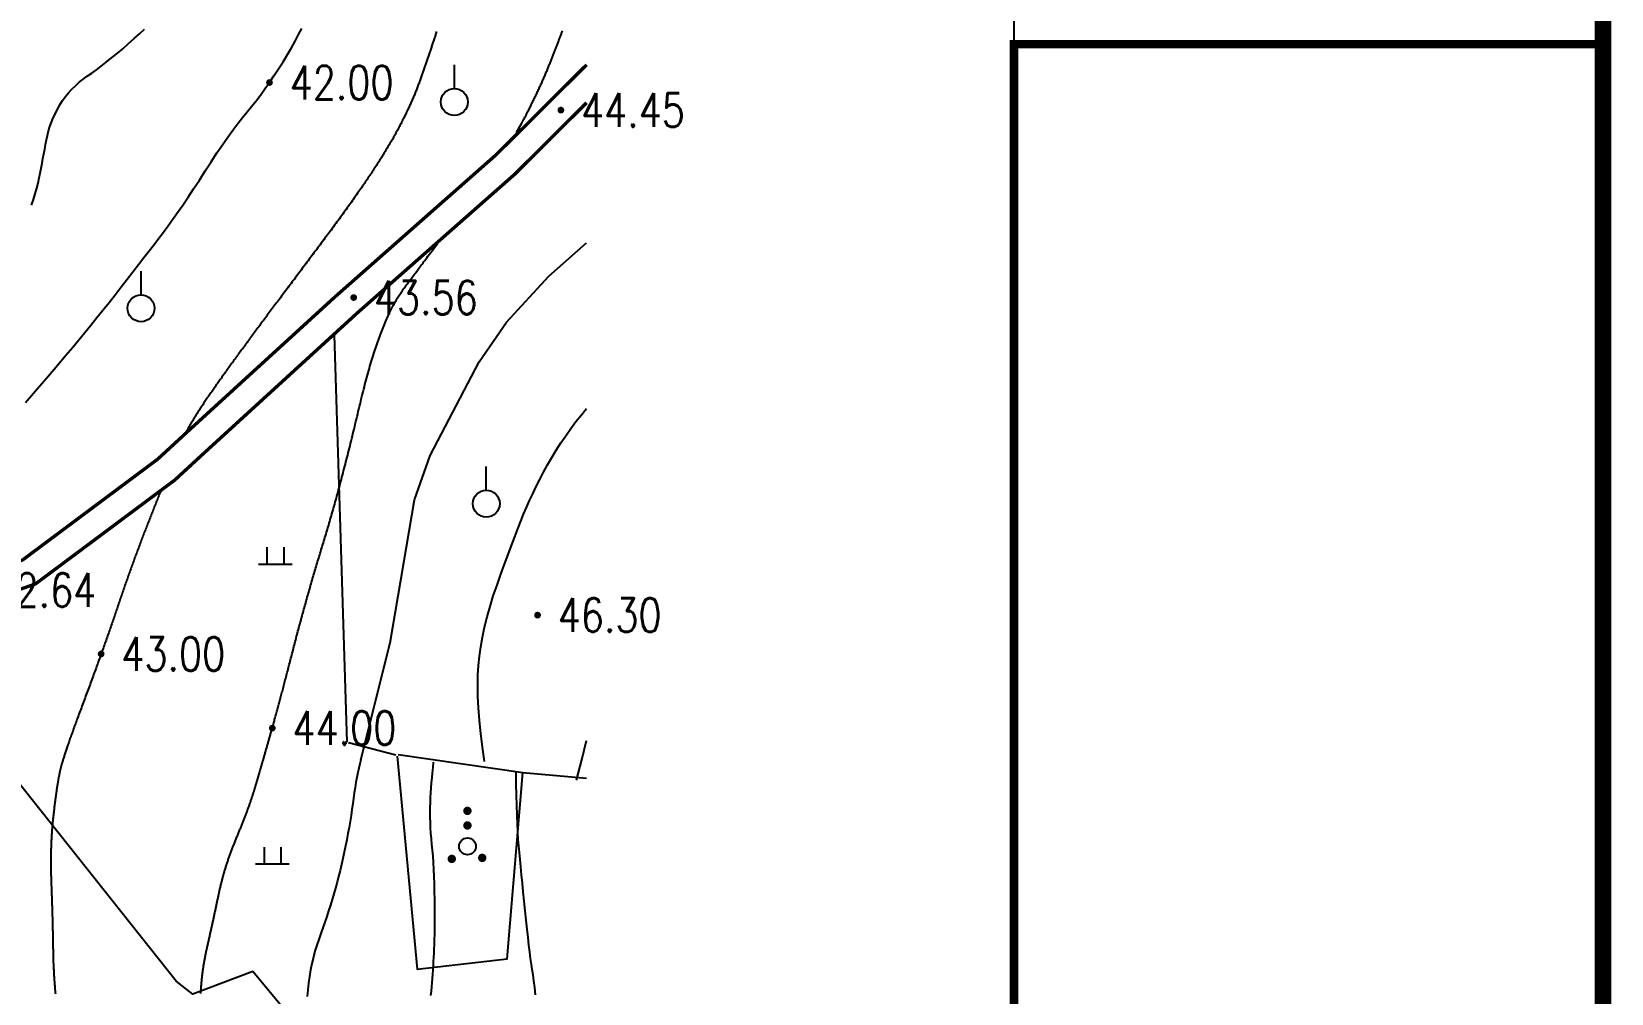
# Model space of a CAD drawing. Extents: x 39624947 to 39626627, y 3418539 to 3418836.
# Drawn here: x 39626108.5 to 39626202.4, y 3418723.9 to 3418781.1 of the extents above; entities that cross this region are included whole.
import ezdxf
from ezdxf.enums import TextEntityAlignment as Align

# ---------------------------------------------------------------- set-up
doc = ezdxf.new("R2010")
doc.units = 0
doc.layers.get('0').update_dxf_attribs({"linetype": 'CONTINUOUS'})
for name, color, linetype in [('DLSS', 4, 'CONTINUOUS'), ('GCD', 7, 'CONTINUOUS'), ('PUB_TITLE', 4, 'CONTINUOUS'), ('PUB_WALL', 9, 'CONTINUOUS')]:
    doc.layers.add(name, color=color, linetype=linetype)
doc.styles.add('HZ', font='rs.shx', dxfattribs={"width": 0.8, "bigfont": 'hztxt.shx'})

# ---------------------------------------------------------------- blocks, each defined once
blk = doc.blocks.new('WQEQWEDASDSA')
at = {"layer": 'PUB_TITLE'}
for p, q in [((3600.2, -28700, 3.4), (3600.2, 0, 3.4)), ((3600.2, -28700), (3600.2, 0)), ((3600.2, -5091.2), (100.2, -5091.2)), ((100.2, -5091.2), (100.2, -18900)), ((3600.2, -18900), (3600.2, -5091.2))]:
    blk.add_line(p, q, dxfattribs=at)
at = {"layer": 'PUB_TITLE', "const_width": 50, "elevation": 4.1}
blk.add_lwpolyline([(3600.2, -5091.2), (100.2, -5091.2), (100.2, -18900), (3600.2, -18900)], dxfattribs=at)
blk = doc.blocks.new('GC125')
blk.add_line((0, 0.8), (0, 2.2))
blk.add_circle((0, 0), 0.8)
blk = doc.blocks.new('GC160')
at = {"const_width": 0.25}
for points in [[(1.584, 3.353, 1), (1.834, 3.353, 1)], [(1.584, 2.484, 1), (1.834, 2.484, 1)], [(0.652, 0.496, 1), (0.902, 0.496, 1)], [(2.464, 0.558, 1), (2.714, 0.558, 1)]]:
    blk.add_lwpolyline(points, format="xyb", close=True, dxfattribs=at)
blk.add_circle((1.709, 1.242), 0.5)
blk = doc.blocks.new('GC119')
for p, q in [((-0.5, 1), (-0.5, 0)), ((0.5, 1), (0.5, 0)), ((-1, 0), (1, 0))]:
    blk.add_line(p, q)
blk = doc.blocks.new('GC200')
at = {"linetype": 'Continuous', "const_width": 0.2, "flags": 128}
blk.add_lwpolyline([(-0.1, 0, 1), (0.1, 0, 1)], format="xyb", close=True, dxfattribs=at)
blk = doc.blocks.new('111133333777777')
at = {"layer": 'PUB_WALL', "color": 252, "ltscale": 0.01}
for points, elevation in [([(39623464.775, 3418762.97), (39623464.893, 3418763.316), (39623464.999, 3418763.651), (39623465.091, 3418763.976), (39623465.169, 3418764.288), (39623465.235, 3418764.59), (39623465.294, 3418764.885), (39623465.351, 3418765.176), (39623465.408, 3418765.464), (39623465.463, 3418765.748), (39623465.517, 3418766.029), (39623465.57, 3418766.307), (39623465.623, 3418766.581), (39623465.674, 3418766.852), (39623465.73, 3418767.12), (39623465.799, 3418767.386), (39623465.881, 3418767.65), (39623465.974, 3418767.912), (39623466.08, 3418768.172), (39623466.199, 3418768.43), (39623466.329, 3418768.685), (39623466.473, 3418768.939), (39623466.629, 3418769.186), (39623466.798, 3418769.424), (39623466.981, 3418769.652), (39623467.178, 3418769.87), (39623467.388, 3418770.077), (39623467.612, 3418770.276), (39623467.849, 3418770.464), (39623468.1, 3418770.642), (39623468.364, 3418770.824), (39623468.64, 3418771.023), (39623468.928, 3418771.238), (39623469.229, 3418771.472), (39623469.541, 3418771.722), (39623469.866, 3418771.989), (39623470.202, 3418772.273), (39623470.551, 3418772.575), (39623470.892, 3418772.877), (39623471.206, 3418773.165), (39623471.492, 3418773.439)], 41), ([(39623464.417, 3418751.238), (39623465.141, 3418752.082), (39623465.784, 3418752.835), (39623466.346, 3418753.495), (39623466.828, 3418754.063), (39623467.229, 3418754.538), (39623467.589, 3418754.97), (39623467.95, 3418755.406), (39623468.31, 3418755.847), (39623468.671, 3418756.292), (39623469.031, 3418756.741), (39623469.392, 3418757.195), (39623469.753, 3418757.654), (39623470.113, 3418758.117), (39623470.468, 3418758.575), (39623470.811, 3418759.018), (39623471.142, 3418759.447), (39623471.461, 3418759.861), (39623471.768, 3418760.261), (39623472.063, 3418760.645), (39623472.347, 3418761.016), (39623472.618, 3418761.371), (39623472.889, 3418761.733), (39623473.171, 3418762.121), (39623473.466, 3418762.536), (39623473.771, 3418762.978), (39623474.088, 3418763.447), (39623474.417, 3418763.942), (39623474.757, 3418764.465), (39623475.109, 3418765.014), (39623475.46, 3418765.56), (39623475.8, 3418766.076), (39623476.128, 3418766.56), (39623476.445, 3418767.013), (39623476.75, 3418767.435), (39623477.043, 3418767.826), (39623477.325, 3418768.185), (39623477.595, 3418768.513), (39623477.859, 3418768.833), (39623478.124, 3418769.168), (39623478.39, 3418769.518), (39623478.657, 3418769.883), (39623478.924, 3418770.264), (39623479.192, 3418770.659), (39623479.46, 3418771.069), (39623479.73, 3418771.495), (39623479.99, 3418771.921), (39623480.231, 3418772.332), (39623480.453, 3418772.728), (39623480.656, 3418773.111), (39623480.84, 3418773.478)], 42), ([(39623488.853, 3418773.294), (39623488.835, 3418773.24), (39623488.817, 3418773.185), (39623488.799, 3418773.131), (39623488.781, 3418773.076), (39623488.763, 3418773.021), (39623488.745, 3418772.967), (39623488.727, 3418772.912), (39623488.709, 3418772.857), (39623488.69, 3418772.802), (39623488.672, 3418772.747), (39623488.654, 3418772.691), (39623488.635, 3418772.636), (39623488.617, 3418772.581), (39623488.598, 3418772.525), (39623488.58, 3418772.47), (39623488.561, 3418772.414), (39623488.542, 3418772.359), (39623488.524, 3418772.303), (39623488.505, 3418772.247), (39623488.486, 3418772.191), (39623488.467, 3418772.136), (39623488.448, 3418772.08), (39623488.429, 3418772.023), (39623488.41, 3418771.967), (39623488.391, 3418771.911), (39623488.372, 3418771.855), (39623488.353, 3418771.798), (39623488.333, 3418771.742), (39623488.314, 3418771.685), (39623488.295, 3418771.629), (39623488.275, 3418771.572), (39623488.256, 3418771.515), (39623488.236, 3418771.459), (39623488.217, 3418771.402), (39623488.197, 3418771.345), (39623488.177, 3418771.288), (39623488.157, 3418771.231), (39623488.138, 3418771.173), (39623488.118, 3418771.116), (39623488.098, 3418771.059), (39623488.078, 3418771.001), (39623488.058, 3418770.944), (39623488.038, 3418770.886), (39623488.017, 3418770.829), (39623487.997, 3418770.771), (39623487.977, 3418770.713), (39623487.957, 3418770.655), (39623487.936, 3418770.597), (39623487.916, 3418770.539), (39623487.895, 3418770.481), (39623487.874, 3418770.423), (39623487.853, 3418770.365), (39623487.832, 3418770.306), (39623487.811, 3418770.248), (39623487.789, 3418770.189), (39623487.768, 3418770.131), (39623487.746, 3418770.072), (39623487.724, 3418770.013), (39623487.701, 3418769.954), (39623487.679, 3418769.895), (39623487.656, 3418769.836), (39623487.632, 3418769.777), (39623487.609, 3418769.718), (39623487.585, 3418769.658), (39623487.561, 3418769.599), (39623487.537, 3418769.539), (39623487.512, 3418769.48), (39623487.487, 3418769.42), (39623487.462, 3418769.36), (39623487.436, 3418769.3), (39623487.411, 3418769.24), (39623487.385, 3418769.18), (39623487.358, 3418769.12), (39623487.332, 3418769.059), (39623487.305, 3418768.999), (39623487.278, 3418768.938), (39623487.25, 3418768.878), (39623487.223, 3418768.817), (39623487.195, 3418768.756), (39623487.167, 3418768.695), (39623487.138, 3418768.634), (39623487.109, 3418768.573), (39623487.08, 3418768.512), (39623487.051, 3418768.451), (39623487.021, 3418768.389), (39623486.991, 3418768.328), (39623486.961, 3418768.266), (39623486.931, 3418768.205), (39623486.9, 3418768.143), (39623486.869, 3418768.081), (39623486.838, 3418768.019), (39623486.806, 3418767.957), (39623486.774, 3418767.895), (39623486.742, 3418767.832), (39623486.71, 3418767.77), (39623486.677, 3418767.708), (39623486.644, 3418767.645), (39623486.611, 3418767.582), (39623486.578, 3418767.52), (39623486.544, 3418767.457), (39623486.51, 3418767.394), (39623486.476, 3418767.331), (39623486.441, 3418767.268), (39623486.406, 3418767.205), (39623486.371, 3418767.141), (39623486.336, 3418767.078), (39623486.3, 3418767.014), (39623486.264, 3418766.951), (39623486.228, 3418766.887), (39623486.191, 3418766.823), (39623486.154, 3418766.759), (39623486.117, 3418766.695), (39623486.08, 3418766.631), (39623486.042, 3418766.567), (39623486.004, 3418766.502), (39623485.965, 3418766.437), (39623485.926, 3418766.371), (39623485.886, 3418766.305), (39623485.846, 3418766.239), (39623485.806, 3418766.173), (39623485.765, 3418766.106), (39623485.724, 3418766.039), (39623485.682, 3418765.971), (39623485.639, 3418765.902), (39623485.596, 3418765.833), (39623485.553, 3418765.764), (39623485.508, 3418765.694), (39623485.464, 3418765.623), (39623485.418, 3418765.552), (39623485.372, 3418765.48), (39623485.326, 3418765.408), (39623485.279, 3418765.335), (39623485.231, 3418765.261), (39623485.183, 3418765.187), (39623485.134, 3418765.113), (39623485.085, 3418765.038), (39623485.035, 3418764.962), (39623484.985, 3418764.886), (39623484.934, 3418764.81), (39623484.882, 3418764.732), (39623484.83, 3418764.655), (39623484.777, 3418764.576), (39623484.724, 3418764.498), (39623484.67, 3418764.418), (39623484.616, 3418764.338), (39623484.561, 3418764.258), (39623484.506, 3418764.177), (39623484.45, 3418764.095), (39623484.393, 3418764.013), (39623484.336, 3418763.931), (39623484.278, 3418763.847), (39623484.22, 3418763.764), (39623484.161, 3418763.68), (39623484.102, 3418763.595), (39623484.042, 3418763.509), (39623483.981, 3418763.423), (39623483.92, 3418763.337), (39623483.859, 3418763.25), (39623483.796, 3418763.163), (39623483.734, 3418763.074), (39623483.67, 3418762.986), (39623483.606, 3418762.897), (39623483.542, 3418762.807), (39623483.477, 3418762.717), (39623483.411, 3418762.626), (39623483.345, 3418762.535), (39623483.278, 3418762.443), (39623483.211, 3418762.35), (39623483.143, 3418762.257), (39623483.075, 3418762.164), (39623483.006, 3418762.07), (39623482.936, 3418761.975), (39623482.866, 3418761.88), (39623482.796, 3418761.785), (39623482.724, 3418761.688), (39623482.653, 3418761.592), (39623482.581, 3418761.494), (39623482.508, 3418761.397), (39623482.436, 3418761.3), (39623482.363, 3418761.203), (39623482.291, 3418761.106), (39623482.218, 3418761.008), (39623482.145, 3418760.911), (39623482.072, 3418760.813), (39623481.999, 3418760.716), (39623481.926, 3418760.619), (39623481.854, 3418760.522), (39623481.782, 3418760.426), (39623481.71, 3418760.33), (39623481.639, 3418760.235), (39623481.568, 3418760.14), (39623481.497, 3418760.045), (39623481.427, 3418759.951), (39623481.356, 3418759.857), (39623481.286, 3418759.764), (39623481.217, 3418759.671), (39623481.147, 3418759.578), (39623481.078, 3418759.486), (39623481.01, 3418759.394), (39623480.941, 3418759.303), (39623480.873, 3418759.212), (39623480.805, 3418759.121), (39623480.738, 3418759.031), (39623480.671, 3418758.941), (39623480.604, 3418758.852), (39623480.537, 3418758.763), (39623480.471, 3418758.674), (39623480.405, 3418758.586), (39623480.339, 3418758.499), (39623480.274, 3418758.411), (39623480.209, 3418758.324), (39623480.144, 3418758.238), (39623480.08, 3418758.152), (39623480.016, 3418758.066), (39623479.952, 3418757.98), (39623479.888, 3418757.896), (39623479.825, 3418757.811), (39623479.762, 3418757.727), (39623479.699, 3418757.643), (39623479.637, 3418757.56), (39623479.575, 3418757.477), (39623479.513, 3418757.394), (39623479.452, 3418757.312), (39623479.391, 3418757.23), (39623479.33, 3418757.149), (39623479.269, 3418757.068), (39623479.209, 3418756.988), (39623479.149, 3418756.907), (39623479.089, 3418756.828), (39623479.03, 3418756.748), (39623478.971, 3418756.67), (39623478.912, 3418756.591), (39623478.854, 3418756.513), (39623478.796, 3418756.435), (39623478.738, 3418756.358), (39623478.681, 3418756.281), (39623478.623, 3418756.204), (39623478.567, 3418756.128), (39623478.51, 3418756.053), (39623478.454, 3418755.977), (39623478.398, 3418755.902), (39623478.342, 3418755.828), (39623478.286, 3418755.753), (39623478.231, 3418755.679), (39623478.176, 3418755.606), (39623478.122, 3418755.533), (39623478.067, 3418755.46), (39623478.013, 3418755.387), (39623477.959, 3418755.314), (39623477.906, 3418755.242), (39623477.852, 3418755.17), (39623477.799, 3418755.099), (39623477.746, 3418755.027), (39623477.694, 3418754.956), (39623477.641, 3418754.885), (39623477.589, 3418754.815), (39623477.537, 3418754.744), (39623477.485, 3418754.674), (39623477.434, 3418754.604), (39623477.383, 3418754.534), (39623477.332, 3418754.465), (39623477.281, 3418754.396), (39623477.231, 3418754.327), (39623477.18, 3418754.258), (39623477.13, 3418754.189), (39623477.08, 3418754.121), (39623477.031, 3418754.053), (39623476.982, 3418753.986), (39623476.933, 3418753.918), (39623476.884, 3418753.851), (39623476.835, 3418753.784), (39623476.787, 3418753.717), (39623476.739, 3418753.65), (39623476.691, 3418753.584), (39623476.643, 3418753.518), (39623476.596, 3418753.452), (39623476.549, 3418753.387), (39623476.502, 3418753.322), (39623476.455, 3418753.257), (39623476.409, 3418753.192), (39623476.362, 3418753.127), (39623476.316, 3418753.063), (39623476.271, 3418752.999), (39623476.225, 3418752.935), (39623476.18, 3418752.871), (39623476.135, 3418752.808), (39623476.09, 3418752.745), (39623476.046, 3418752.682), (39623476.001, 3418752.62), (39623475.957, 3418752.557), (39623475.914, 3418752.495), (39623475.87, 3418752.433), (39623475.827, 3418752.372), (39623475.784, 3418752.31), (39623475.741, 3418752.249), (39623475.698, 3418752.188), (39623475.656, 3418752.128), (39623475.614, 3418752.067), (39623475.572, 3418752.007), (39623475.53, 3418751.947), (39623475.489, 3418751.888), (39623475.448, 3418751.828), (39623475.407, 3418751.769), (39623475.366, 3418751.71), (39623475.326, 3418751.651), (39623475.285, 3418751.593), (39623475.246, 3418751.535), (39623475.206, 3418751.477), (39623475.167, 3418751.419), (39623475.128, 3418751.362), (39623475.089, 3418751.305), (39623475.051, 3418751.248), (39623475.013, 3418751.191), (39623474.975, 3418751.135), (39623474.938, 3418751.079), (39623474.901, 3418751.023), (39623474.865, 3418750.968), (39623474.828, 3418750.912), (39623474.793, 3418750.858), (39623474.757, 3418750.803), (39623474.722, 3418750.748), (39623474.687, 3418750.694), (39623474.653, 3418750.64), (39623474.619, 3418750.587), (39623474.585, 3418750.533), (39623474.552, 3418750.48), (39623474.519, 3418750.427), (39623474.486, 3418750.375), (39623474.454, 3418750.323), (39623474.422, 3418750.271), (39623474.391, 3418750.219), (39623474.36, 3418750.167), (39623474.329, 3418750.116), (39623474.298, 3418750.065), (39623474.268, 3418750.015), (39623474.239, 3418749.964), (39623474.208, 3418749.911), (39623474.174, 3418749.852), (39623474.137, 3418749.788), (39623474.097, 3418749.718), (39623474.054, 3418749.641), (39623474.008, 3418749.56), (39623473.959, 3418749.472), (39623473.907, 3418749.379)], 43), ([(39623493.611, 3418767.295), (39623493.682, 3418767.423), (39623493.747, 3418767.542), (39623493.808, 3418767.653), (39623493.863, 3418767.755), (39623493.914, 3418767.848), (39623493.959, 3418767.933), (39623494, 3418768.009), (39623494.036, 3418768.077), (39623494.069, 3418768.14), (39623494.102, 3418768.204), (39623494.135, 3418768.267), (39623494.167, 3418768.329), (39623494.199, 3418768.392), (39623494.232, 3418768.455), (39623494.263, 3418768.517), (39623494.295, 3418768.579), (39623494.327, 3418768.641), (39623494.358, 3418768.703), (39623494.389, 3418768.765), (39623494.42, 3418768.826), (39623494.45, 3418768.887), (39623494.481, 3418768.948), (39623494.511, 3418769.009), (39623494.541, 3418769.07), (39623494.571, 3418769.131), (39623494.601, 3418769.191), (39623494.63, 3418769.252), (39623494.659, 3418769.312), (39623494.688, 3418769.372), (39623494.717, 3418769.431), (39623494.746, 3418769.491), (39623494.774, 3418769.55), (39623494.802, 3418769.61), (39623494.83, 3418769.669), (39623494.858, 3418769.728), (39623494.885, 3418769.786), (39623494.913, 3418769.845), (39623494.94, 3418769.903), (39623494.967, 3418769.962), (39623494.993, 3418770.02), (39623495.02, 3418770.078), (39623495.046, 3418770.135), (39623495.072, 3418770.193), (39623495.098, 3418770.25), (39623495.124, 3418770.307), (39623495.149, 3418770.364), (39623495.175, 3418770.421), (39623495.2, 3418770.478), (39623495.225, 3418770.535), (39623495.249, 3418770.591), (39623495.274, 3418770.647), (39623495.298, 3418770.703), (39623495.322, 3418770.759), (39623495.346, 3418770.815), (39623495.369, 3418770.87), (39623495.393, 3418770.925), (39623495.416, 3418770.98), (39623495.439, 3418771.035), (39623495.462, 3418771.09), (39623495.484, 3418771.145), (39623495.507, 3418771.199), (39623495.529, 3418771.254), (39623495.551, 3418771.308), (39623495.573, 3418771.362), (39623495.594, 3418771.415), (39623495.616, 3418771.469), (39623495.637, 3418771.522), (39623495.658, 3418771.576), (39623495.679, 3418771.628), (39623495.7, 3418771.681), (39623495.72, 3418771.734), (39623495.741, 3418771.786), (39623495.761, 3418771.838), (39623495.781, 3418771.89), (39623495.801, 3418771.941), (39623495.821, 3418771.993), (39623495.841, 3418772.044), (39623495.861, 3418772.095), (39623495.881, 3418772.145), (39623495.9, 3418772.196), (39623495.92, 3418772.246), (39623495.939, 3418772.295), (39623495.958, 3418772.345), (39623495.978, 3418772.394), (39623495.997, 3418772.444), (39623496.016, 3418772.492), (39623496.034, 3418772.541), (39623496.053, 3418772.589), (39623496.072, 3418772.637), (39623496.09, 3418772.685), (39623496.109, 3418772.733), (39623496.127, 3418772.78), (39623496.145, 3418772.827), (39623496.163, 3418772.874), (39623496.181, 3418772.921), (39623496.199, 3418772.967), (39623496.217, 3418773.013), (39623496.234, 3418773.059), (39623496.252, 3418773.105), (39623496.269, 3418773.15), (39623496.286, 3418773.196), (39623496.303, 3418773.24), (39623496.321, 3418773.285), (39623496.338, 3418773.329)], 44), ([(39623484.359, 3418730.016), (39623486.098, 3418736.962), (39623487.539, 3418745.456), (39623488.467, 3418748.103), (39623491.388, 3418753.67), (39623493.014, 3418756.031), (39623495.533, 3418758.747), (39623497.77, 3418760.736)], 45), ([(39623482.773, 3418755.264), (39623483.529, 3418731.064)], 51.487), ([(39623491.708, 3418729.904), (39623491.584, 3418730.763), (39623491.482, 3418731.581), (39623491.402, 3418732.357), (39623491.345, 3418733.092), (39623491.31, 3418733.784), (39623491.298, 3418734.435), (39623491.308, 3418735.044), (39623491.34, 3418735.611), (39623491.396, 3418736.164), (39623491.475, 3418736.73), (39623491.578, 3418737.309), (39623491.704, 3418737.901), (39623491.854, 3418738.506), (39623492.028, 3418739.125), (39623492.225, 3418739.756), (39623492.446, 3418740.4), (39623492.675, 3418741.036), (39623492.894, 3418741.64), (39623493.105, 3418742.212), (39623493.307, 3418742.753), (39623493.5, 3418743.263), (39623493.685, 3418743.741), (39623493.861, 3418744.188), (39623494.028, 3418744.603), (39623494.197, 3418745.006), (39623494.377, 3418745.414), (39623494.569, 3418745.827), (39623494.773, 3418746.246), (39623494.988, 3418746.67), (39623495.216, 3418747.099), (39623495.454, 3418747.534), (39623495.705, 3418747.974), (39623495.968, 3418748.414), (39623496.242, 3418748.847), (39623496.529, 3418749.275), (39623496.827, 3418749.696), (39623497.137, 3418750.111), (39623497.459, 3418750.52), (39623497.77, 3418750.894)], 97.487), ([(39623486.433, 3418730.286), (39623483.629, 3418731.013)], 51.487), ([(39623497.173, 3418728.804), (39623497.497, 3418730.094), (39623497.77, 3418731.161)], 98.487), ([(39623497.77, 3418706.888), (39623495.878, 3418707.454), (39623490.824, 3418707.593), (39623490.555, 3418710.925), (39623487.766, 3418713.186), (39623485.44, 3418713.996), (39623480.683, 3418714.099), (39623477.927, 3418717.43), (39623474.369, 3418716.091), (39623473.37, 3418716.859), (39623463.216, 3418729.646)], 51.487), ([(39623486.514, 3418730.228), (39623487.7, 3418717.579), (39623493.052, 3418718.182), (39623493.972, 3418729.253), (39623494.116, 3418729.241)], 51.487)]:
    blk.add_lwpolyline(points, dxfattribs=dict(at, elevation=elevation))
for points in [[(39623474.847, 3418716.129), (39623474.85, 3418716.185), (39623474.853, 3418716.24), (39623474.856, 3418716.295), (39623474.859, 3418716.35), (39623474.863, 3418716.405), (39623474.866, 3418716.46), (39623474.87, 3418716.514), (39623474.874, 3418716.569), (39623474.879, 3418716.624), (39623474.883, 3418716.679), (39623474.888, 3418716.733), (39623474.893, 3418716.788), (39623474.898, 3418716.843), (39623474.903, 3418716.897), (39623474.909, 3418716.952), (39623474.914, 3418717.006), (39623474.92, 3418717.061), (39623474.926, 3418717.115), (39623474.932, 3418717.169), (39623474.939, 3418717.224), (39623474.945, 3418717.278), (39623474.952, 3418717.332), (39623474.959, 3418717.386), (39623474.966, 3418717.44), (39623474.973, 3418717.494), (39623474.981, 3418717.548), (39623474.989, 3418717.602), (39623474.996, 3418717.656), (39623475.005, 3418717.71), (39623475.013, 3418717.764), (39623475.021, 3418717.818), (39623475.03, 3418717.871), (39623475.039, 3418717.925), (39623475.048, 3418717.979), (39623475.057, 3418718.032), (39623475.066, 3418718.086), (39623475.076, 3418718.139), (39623475.086, 3418718.193), (39623475.096, 3418718.246), (39623475.106, 3418718.3), (39623475.116, 3418718.353), (39623475.127, 3418718.406), (39623475.137, 3418718.46), (39623475.148, 3418718.513), (39623475.159, 3418718.566), (39623475.171, 3418718.619), (39623475.182, 3418718.672), (39623475.194, 3418718.725), (39623475.205, 3418718.778), (39623475.217, 3418718.831), (39623475.229, 3418718.884), (39623475.24, 3418718.937), (39623475.252, 3418718.99), (39623475.264, 3418719.042), (39623475.276, 3418719.095), (39623475.288, 3418719.147), (39623475.3, 3418719.2), (39623475.312, 3418719.252), (39623475.324, 3418719.305), (39623475.336, 3418719.357), (39623475.347, 3418719.409), (39623475.359, 3418719.462), (39623475.371, 3418719.514), (39623475.383, 3418719.566), (39623475.394, 3418719.618), (39623475.406, 3418719.67), (39623475.418, 3418719.722), (39623475.429, 3418719.774), (39623475.441, 3418719.825), (39623475.452, 3418719.877), (39623475.464, 3418719.929), (39623475.475, 3418719.98), (39623475.487, 3418720.032), (39623475.498, 3418720.083), (39623475.509, 3418720.135), (39623475.521, 3418720.186), (39623475.532, 3418720.237), (39623475.543, 3418720.289), (39623475.554, 3418720.34), (39623475.565, 3418720.391), (39623475.577, 3418720.442), (39623475.588, 3418720.493), (39623475.599, 3418720.544), (39623475.61, 3418720.595), (39623475.621, 3418720.645), (39623475.632, 3418720.696), (39623475.643, 3418720.747), (39623475.654, 3418720.797), (39623475.665, 3418720.848), (39623475.676, 3418720.898), (39623475.686, 3418720.949), (39623475.697, 3418720.999), (39623475.708, 3418721.049), (39623475.719, 3418721.099), (39623475.729, 3418721.15), (39623475.74, 3418721.2), (39623475.751, 3418721.25), (39623475.761, 3418721.3), (39623475.772, 3418721.35), (39623475.782, 3418721.399), (39623475.793, 3418721.449), (39623475.803, 3418721.499), (39623475.814, 3418721.549), (39623475.824, 3418721.598), (39623475.835, 3418721.648), (39623475.845, 3418721.697), (39623475.855, 3418721.747), (39623475.866, 3418721.796), (39623475.876, 3418721.845), (39623475.886, 3418721.895), (39623475.896, 3418721.944), (39623475.907, 3418721.993), (39623475.917, 3418722.042), (39623475.928, 3418722.091), (39623475.938, 3418722.141), (39623475.949, 3418722.19), (39623475.96, 3418722.239), (39623475.971, 3418722.289), (39623475.982, 3418722.338), (39623475.993, 3418722.388), (39623476.004, 3418722.437), (39623476.016, 3418722.487), (39623476.028, 3418722.537), (39623476.04, 3418722.587), (39623476.052, 3418722.637), (39623476.064, 3418722.687), (39623476.077, 3418722.737), (39623476.09, 3418722.787), (39623476.103, 3418722.838), (39623476.116, 3418722.888), (39623476.13, 3418722.939), (39623476.143, 3418722.989), (39623476.157, 3418723.04), (39623476.171, 3418723.091), (39623476.186, 3418723.142), (39623476.2, 3418723.193), (39623476.215, 3418723.245), (39623476.23, 3418723.296), (39623476.245, 3418723.347), (39623476.26, 3418723.399), (39623476.276, 3418723.45), (39623476.291, 3418723.502), (39623476.307, 3418723.554), (39623476.323, 3418723.606), (39623476.34, 3418723.658), (39623476.356, 3418723.71), (39623476.373, 3418723.762), (39623476.39, 3418723.815), (39623476.407, 3418723.867), (39623476.425, 3418723.92), (39623476.442, 3418723.972), (39623476.46, 3418724.025), (39623476.478, 3418724.078), (39623476.496, 3418724.131), (39623476.515, 3418724.184), (39623476.533, 3418724.237), (39623476.552, 3418724.29), (39623476.571, 3418724.343), (39623476.59, 3418724.397), (39623476.61, 3418724.45), (39623476.63, 3418724.504), (39623476.649, 3418724.558), (39623476.669, 3418724.612), (39623476.69, 3418724.666), (39623476.71, 3418724.72), (39623476.731, 3418724.774), (39623476.752, 3418724.828), (39623476.773, 3418724.882), (39623476.794, 3418724.937), (39623476.816, 3418724.991), (39623476.837, 3418725.046), (39623476.859, 3418725.101), (39623476.881, 3418725.156), (39623476.904, 3418725.211), (39623476.926, 3418725.266), (39623476.949, 3418725.321), (39623476.971, 3418725.375), (39623476.993, 3418725.43), (39623477.016, 3418725.485), (39623477.038, 3418725.539), (39623477.061, 3418725.594), (39623477.083, 3418725.648), (39623477.106, 3418725.703), (39623477.128, 3418725.757), (39623477.15, 3418725.811), (39623477.172, 3418725.864), (39623477.194, 3418725.918), (39623477.215, 3418725.971), (39623477.237, 3418726.024), (39623477.258, 3418726.076), (39623477.279, 3418726.129), (39623477.3, 3418726.181), (39623477.32, 3418726.233), (39623477.341, 3418726.284), (39623477.361, 3418726.336), (39623477.381, 3418726.387), (39623477.401, 3418726.438), (39623477.421, 3418726.488), (39623477.44, 3418726.539), (39623477.46, 3418726.589), (39623477.479, 3418726.639), (39623477.498, 3418726.689), (39623477.517, 3418726.738), (39623477.535, 3418726.787), (39623477.554, 3418726.836), (39623477.572, 3418726.885), (39623477.59, 3418726.934), (39623477.608, 3418726.982), (39623477.626, 3418727.03), (39623477.643, 3418727.078), (39623477.661, 3418727.125), (39623477.678, 3418727.172), (39623477.695, 3418727.219), (39623477.712, 3418727.266), (39623477.728, 3418727.313), (39623477.745, 3418727.359), (39623477.761, 3418727.405), (39623477.777, 3418727.451), (39623477.793, 3418727.496), (39623477.809, 3418727.542), (39623477.824, 3418727.587), (39623477.84, 3418727.632), (39623477.855, 3418727.676), (39623477.87, 3418727.721), (39623477.885, 3418727.765), (39623477.899, 3418727.809), (39623477.914, 3418727.852), (39623477.928, 3418727.896), (39623477.942, 3418727.939), (39623477.956, 3418727.982), (39623477.97, 3418728.024), (39623477.983, 3418728.067), (39623477.997, 3418728.109), (39623478.01, 3418728.151), (39623478.023, 3418728.193), (39623478.036, 3418728.234), (39623478.048, 3418728.275), (39623478.061, 3418728.316), (39623478.073, 3418728.357), (39623478.086, 3418728.398), (39623478.098, 3418728.439), (39623478.11, 3418728.479), (39623478.122, 3418728.52), (39623478.134, 3418728.561), (39623478.146, 3418728.602), (39623478.158, 3418728.643), (39623478.17, 3418728.684), (39623478.182, 3418728.725), (39623478.194, 3418728.767), (39623478.206, 3418728.808), (39623478.219, 3418728.85), (39623478.231, 3418728.893), (39623478.243, 3418728.935), (39623478.256, 3418728.978), (39623478.268, 3418729.021), (39623478.281, 3418729.064), (39623478.293, 3418729.107), (39623478.306, 3418729.151), (39623478.319, 3418729.195), (39623478.332, 3418729.239), (39623478.344, 3418729.284), (39623478.357, 3418729.329), (39623478.37, 3418729.374), (39623478.384, 3418729.419), (39623478.397, 3418729.464), (39623478.41, 3418729.51), (39623478.423, 3418729.556), (39623478.437, 3418729.602), (39623478.45, 3418729.649), (39623478.463, 3418729.696), (39623478.477, 3418729.743), (39623478.491, 3418729.79), (39623478.504, 3418729.837), (39623478.518, 3418729.885), (39623478.532, 3418729.933), (39623478.546, 3418729.981), (39623478.56, 3418730.03), (39623478.574, 3418730.079), (39623478.588, 3418730.128), (39623478.602, 3418730.177), (39623478.616, 3418730.226), (39623478.63, 3418730.276), (39623478.645, 3418730.326), (39623478.659, 3418730.376), (39623478.674, 3418730.427), (39623478.688, 3418730.478), (39623478.703, 3418730.529), (39623478.717, 3418730.58), (39623478.732, 3418730.631), (39623478.747, 3418730.683), (39623478.762, 3418730.735), (39623478.777, 3418730.787), (39623478.792, 3418730.84), (39623478.807, 3418730.893), (39623478.822, 3418730.946), (39623478.837, 3418730.999), (39623478.852, 3418731.052), (39623478.868, 3418731.106), (39623478.883, 3418731.16), (39623478.899, 3418731.214), (39623478.914, 3418731.269), (39623478.93, 3418731.324), (39623478.945, 3418731.379), (39623478.961, 3418731.434), (39623478.977, 3418731.49), (39623478.993, 3418731.547), (39623479.009, 3418731.604), (39623479.026, 3418731.661), (39623479.042, 3418731.719), (39623479.058, 3418731.778), (39623479.075, 3418731.837), (39623479.092, 3418731.897), (39623479.109, 3418731.957), (39623479.126, 3418732.018), (39623479.143, 3418732.08), (39623479.16, 3418732.142), (39623479.178, 3418732.206), (39623479.195, 3418732.269), (39623479.213, 3418732.334), (39623479.231, 3418732.399), (39623479.249, 3418732.465), (39623479.268, 3418732.532), (39623479.286, 3418732.599), (39623479.305, 3418732.667), (39623479.323, 3418732.736), (39623479.342, 3418732.806), (39623479.361, 3418732.876), (39623479.381, 3418732.947), (39623479.4, 3418733.018), (39623479.42, 3418733.09), (39623479.439, 3418733.163), (39623479.459, 3418733.237), (39623479.479, 3418733.311), (39623479.499, 3418733.386), (39623479.52, 3418733.462), (39623479.54, 3418733.539), (39623479.561, 3418733.616), (39623479.581, 3418733.694), (39623479.602, 3418733.772), (39623479.623, 3418733.851), (39623479.645, 3418733.931), (39623479.666, 3418734.012), (39623479.688, 3418734.093), (39623479.709, 3418734.175), (39623479.731, 3418734.258), (39623479.753, 3418734.341), (39623479.775, 3418734.425), (39623479.798, 3418734.51), (39623479.82, 3418734.596), (39623479.843, 3418734.682), (39623479.866, 3418734.769), (39623479.889, 3418734.856), (39623479.912, 3418734.945), (39623479.935, 3418735.034), (39623479.958, 3418735.123), (39623479.982, 3418735.214), (39623480.006, 3418735.305), (39623480.029, 3418735.396), (39623480.053, 3418735.489), (39623480.078, 3418735.582), (39623480.102, 3418735.676), (39623480.126, 3418735.77), (39623480.151, 3418735.866), (39623480.176, 3418735.962), (39623480.201, 3418736.058), (39623480.226, 3418736.155), (39623480.251, 3418736.253), (39623480.277, 3418736.352), (39623480.302, 3418736.45), (39623480.328, 3418736.549), (39623480.353, 3418736.648), (39623480.379, 3418736.748), (39623480.405, 3418736.848), (39623480.431, 3418736.948), (39623480.458, 3418737.049), (39623480.484, 3418737.149), (39623480.51, 3418737.25), (39623480.537, 3418737.351), (39623480.563, 3418737.451), (39623480.59, 3418737.552), (39623480.617, 3418737.652), (39623480.643, 3418737.753), (39623480.67, 3418737.854), (39623480.697, 3418737.954), (39623480.724, 3418738.055), (39623480.751, 3418738.156), (39623480.779, 3418738.257), (39623480.806, 3418738.357), (39623480.833, 3418738.458), (39623480.861, 3418738.559), (39623480.888, 3418738.66), (39623480.916, 3418738.761), (39623480.944, 3418738.861), (39623480.972, 3418738.962), (39623481, 3418739.063), (39623481.028, 3418739.164), (39623481.056, 3418739.265), (39623481.084, 3418739.366), (39623481.112, 3418739.467), (39623481.141, 3418739.568), (39623481.169, 3418739.669), (39623481.198, 3418739.77), (39623481.226, 3418739.871), (39623481.255, 3418739.972), (39623481.284, 3418740.073), (39623481.313, 3418740.174), (39623481.342, 3418740.275), (39623481.371, 3418740.376), (39623481.4, 3418740.477), (39623481.429, 3418740.578), (39623481.458, 3418740.679), (39623481.488, 3418740.781), (39623481.517, 3418740.882), (39623481.547, 3418740.983), (39623481.577, 3418741.084), (39623481.606, 3418741.185), (39623481.636, 3418741.287), (39623481.666, 3418741.388), (39623481.696, 3418741.489), (39623481.726, 3418741.59), (39623481.756, 3418741.692), (39623481.787, 3418741.793), (39623481.817, 3418741.894), (39623481.847, 3418741.996), (39623481.878, 3418742.097), (39623481.909, 3418742.198), (39623481.939, 3418742.3), (39623481.97, 3418742.401), (39623482.001, 3418742.503), (39623482.032, 3418742.604), (39623482.063, 3418742.706), (39623482.094, 3418742.808), (39623482.125, 3418742.91), (39623482.157, 3418743.013), (39623482.188, 3418743.117), (39623482.219, 3418743.22), (39623482.251, 3418743.324), (39623482.283, 3418743.429), (39623482.314, 3418743.534), (39623482.346, 3418743.64), (39623482.378, 3418743.747), (39623482.41, 3418743.854), (39623482.442, 3418743.963), (39623482.474, 3418744.072), (39623482.506, 3418744.182), (39623482.538, 3418744.293), (39623482.57, 3418744.404), (39623482.603, 3418744.517), (39623482.635, 3418744.63), (39623482.667, 3418744.744), (39623482.7, 3418744.859), (39623482.733, 3418744.974), (39623482.765, 3418745.091), (39623482.798, 3418745.208), (39623482.831, 3418745.326), (39623482.864, 3418745.445), (39623482.897, 3418745.564), (39623482.93, 3418745.685), (39623482.963, 3418745.806), (39623482.996, 3418745.928), (39623483.029, 3418746.051), (39623483.062, 3418746.175), (39623483.096, 3418746.299), (39623483.129, 3418746.424), (39623483.163, 3418746.55), (39623483.196, 3418746.677), (39623483.23, 3418746.805), (39623483.264, 3418746.933), (39623483.297, 3418747.063), (39623483.331, 3418747.193), (39623483.365, 3418747.324), (39623483.399, 3418747.455), (39623483.433, 3418747.588), (39623483.468, 3418747.721), (39623483.502, 3418747.855), (39623483.536, 3418747.99), (39623483.57, 3418748.126), (39623483.605, 3418748.263), (39623483.639, 3418748.4), (39623483.674, 3418748.538), (39623483.709, 3418748.677), (39623483.743, 3418748.817), (39623483.778, 3418748.957), (39623483.813, 3418749.099), (39623483.848, 3418749.241), (39623483.883, 3418749.384), (39623483.918, 3418749.527), (39623483.953, 3418749.672), (39623483.988, 3418749.817), (39623484.024, 3418749.964), (39623484.059, 3418750.111), (39623484.094, 3418750.258), (39623484.13, 3418750.407), (39623484.165, 3418750.556), (39623484.201, 3418750.706), (39623484.237, 3418750.855), (39623484.273, 3418751.004), (39623484.308, 3418751.153), (39623484.344, 3418751.301), (39623484.381, 3418751.449), (39623484.417, 3418751.597), (39623484.453, 3418751.744), (39623484.489, 3418751.89), (39623484.526, 3418752.035), (39623484.563, 3418752.178), (39623484.599, 3418752.32), (39623484.636, 3418752.461), (39623484.673, 3418752.6), (39623484.71, 3418752.737), (39623484.747, 3418752.873), (39623484.784, 3418753.008), (39623484.822, 3418753.141), (39623484.859, 3418753.272), (39623484.897, 3418753.402), (39623484.935, 3418753.531), (39623484.972, 3418753.658), (39623485.01, 3418753.784), (39623485.048, 3418753.908), (39623485.087, 3418754.03), (39623485.125, 3418754.152), (39623485.163, 3418754.271), (39623485.202, 3418754.389), (39623485.24, 3418754.506), (39623485.279, 3418754.621), (39623485.318, 3418754.735), (39623485.357, 3418754.848), (39623485.396, 3418754.958), (39623485.435, 3418755.068), (39623485.474, 3418755.176), (39623485.514, 3418755.282), (39623485.553, 3418755.387), (39623485.593, 3418755.49), (39623485.632, 3418755.592), (39623485.672, 3418755.693), (39623485.712, 3418755.791), (39623485.752, 3418755.889), (39623485.792, 3418755.985), (39623485.832, 3418756.079), (39623485.873, 3418756.172), (39623485.913, 3418756.264), (39623485.954, 3418756.354), (39623485.995, 3418756.443), (39623486.035, 3418756.53), (39623486.076, 3418756.615), (39623486.117, 3418756.7), (39623486.158, 3418756.782), (39623486.2, 3418756.863), (39623486.241, 3418756.943), (39623486.283, 3418757.021), (39623486.324, 3418757.098), (39623486.366, 3418757.173), (39623486.408, 3418757.247), (39623486.45, 3418757.319), (39623486.492, 3418757.39), (39623486.534, 3418757.46), (39623486.576, 3418757.527), (39623486.618, 3418757.594), (39623486.661, 3418757.659), (39623486.703, 3418757.723), (39623486.746, 3418757.786), (39623486.79, 3418757.849), (39623486.833, 3418757.912), (39623486.877, 3418757.974), (39623486.921, 3418758.035), (39623486.965, 3418758.096), (39623487.01, 3418758.157), (39623487.055, 3418758.218), (39623487.101, 3418758.279), (39623487.146, 3418758.341), (39623487.193, 3418758.403), (39623487.24, 3418758.466), (39623487.287, 3418758.53), (39623487.335, 3418758.594), (39623487.383, 3418758.658), (39623487.431, 3418758.723), (39623487.481, 3418758.789), (39623487.53, 3418758.855), (39623487.58, 3418758.922), (39623487.631, 3418758.99), (39623487.681, 3418759.057), (39623487.733, 3418759.126), (39623487.785, 3418759.195), (39623487.837, 3418759.265), (39623487.89, 3418759.335), (39623487.943, 3418759.405), (39623487.996, 3418759.477), (39623488.05, 3418759.548), (39623488.105, 3418759.621), (39623488.16, 3418759.694), (39623488.215, 3418759.767), (39623488.275, 3418759.846), (39623488.342, 3418759.935), (39623488.418, 3418760.035), (39623488.501, 3418760.144), (39623488.592, 3418760.265), (39623488.691, 3418760.395), (39623488.798, 3418760.536), (39623488.912, 3418760.687)], [(39623472.479, 3418746.03), (39623472.444, 3418745.943), (39623472.41, 3418745.858), (39623472.377, 3418745.775), (39623472.345, 3418745.693), (39623472.313, 3418745.614), (39623472.282, 3418745.537), (39623472.252, 3418745.462), (39623472.223, 3418745.388), (39623472.194, 3418745.315), (39623472.165, 3418745.242), (39623472.135, 3418745.168), (39623472.106, 3418745.093), (39623472.076, 3418745.018), (39623472.045, 3418744.942), (39623472.015, 3418744.866), (39623471.984, 3418744.789), (39623471.954, 3418744.711), (39623471.923, 3418744.634), (39623471.892, 3418744.555), (39623471.861, 3418744.477), (39623471.829, 3418744.398), (39623471.798, 3418744.319), (39623471.767, 3418744.24), (39623471.736, 3418744.16), (39623471.704, 3418744.08), (39623471.673, 3418744), (39623471.642, 3418743.92), (39623471.61, 3418743.84), (39623471.579, 3418743.76), (39623471.548, 3418743.68), (39623471.517, 3418743.6), (39623471.486, 3418743.52), (39623471.456, 3418743.44), (39623471.425, 3418743.36), (39623471.394, 3418743.28), (39623471.364, 3418743.2), (39623471.333, 3418743.12), (39623471.303, 3418743.04), (39623471.272, 3418742.96), (39623471.242, 3418742.88), (39623471.212, 3418742.8), (39623471.182, 3418742.719), (39623471.151, 3418742.639), (39623471.121, 3418742.559), (39623471.091, 3418742.479), (39623471.062, 3418742.399), (39623471.032, 3418742.318), (39623471.002, 3418742.238), (39623470.972, 3418742.158), (39623470.943, 3418742.077), (39623470.913, 3418741.997), (39623470.884, 3418741.917), (39623470.854, 3418741.836), (39623470.825, 3418741.756), (39623470.796, 3418741.676), (39623470.767, 3418741.595), (39623470.737, 3418741.515), (39623470.708, 3418741.434), (39623470.679, 3418741.354), (39623470.651, 3418741.273), (39623470.622, 3418741.193), (39623470.593, 3418741.112), (39623470.564, 3418741.032), (39623470.536, 3418740.951), (39623470.507, 3418740.871), (39623470.479, 3418740.79), (39623470.45, 3418740.709), (39623470.422, 3418740.629), (39623470.394, 3418740.548), (39623470.366, 3418740.467), (39623470.337, 3418740.387), (39623470.309, 3418740.306), (39623470.281, 3418740.225), (39623470.254, 3418740.145), (39623470.226, 3418740.064), (39623470.198, 3418739.983), (39623470.17, 3418739.902), (39623470.143, 3418739.822), (39623470.115, 3418739.741), (39623470.088, 3418739.66), (39623470.06, 3418739.579), (39623470.033, 3418739.498), (39623470.005, 3418739.417), (39623469.978, 3418739.335), (39623469.95, 3418739.254), (39623469.922, 3418739.172), (39623469.894, 3418739.09), (39623469.867, 3418739.008), (39623469.839, 3418738.925), (39623469.811, 3418738.843), (39623469.782, 3418738.76), (39623469.754, 3418738.676), (39623469.725, 3418738.593), (39623469.697, 3418738.509), (39623469.668, 3418738.424), (39623469.638, 3418738.34), (39623469.609, 3418738.255), (39623469.58, 3418738.169), (39623469.55, 3418738.084), (39623469.52, 3418737.998), (39623469.49, 3418737.912), (39623469.46, 3418737.825), (39623469.43, 3418737.738), (39623469.399, 3418737.651), (39623469.369, 3418737.563), (39623469.338, 3418737.476), (39623469.307, 3418737.387), (39623469.276, 3418737.299), (39623469.244, 3418737.21), (39623469.213, 3418737.121), (39623469.181, 3418737.031), (39623469.149, 3418736.941), (39623469.117, 3418736.851), (39623469.085, 3418736.761), (39623469.053, 3418736.67), (39623469.02, 3418736.579), (39623468.987, 3418736.487), (39623468.954, 3418736.396), (39623468.921, 3418736.304), (39623468.888, 3418736.211), (39623468.855, 3418736.118), (39623468.821, 3418736.025), (39623468.787, 3418735.932), (39623468.753, 3418735.838), (39623468.719, 3418735.744), (39623468.685, 3418735.65), (39623468.651, 3418735.555), (39623468.616, 3418735.46), (39623468.581, 3418735.365), (39623468.546, 3418735.269), (39623468.511, 3418735.173), (39623468.476, 3418735.077), (39623468.44, 3418734.98), (39623468.405, 3418734.883), (39623468.369, 3418734.786), (39623468.333, 3418734.688), (39623468.297, 3418734.59), (39623468.26, 3418734.492), (39623468.224, 3418734.394), (39623468.187, 3418734.295), (39623468.15, 3418734.196), (39623468.113, 3418734.096), (39623468.076, 3418733.996), (39623468.039, 3418733.896), (39623468.001, 3418733.796), (39623467.964, 3418733.696), (39623467.927, 3418733.597), (39623467.89, 3418733.498), (39623467.853, 3418733.399), (39623467.817, 3418733.301), (39623467.78, 3418733.204), (39623467.744, 3418733.106), (39623467.708, 3418733.01), (39623467.673, 3418732.915), (39623467.638, 3418732.821), (39623467.604, 3418732.728), (39623467.57, 3418732.636), (39623467.536, 3418732.545), (39623467.504, 3418732.456), (39623467.471, 3418732.368), (39623467.439, 3418732.28), (39623467.408, 3418732.195), (39623467.377, 3418732.11), (39623467.347, 3418732.026), (39623467.317, 3418731.944), (39623467.287, 3418731.862), (39623467.259, 3418731.782), (39623467.23, 3418731.703), (39623467.202, 3418731.625), (39623467.175, 3418731.549), (39623467.148, 3418731.473), (39623467.122, 3418731.399), (39623467.096, 3418731.326), (39623467.07, 3418731.254), (39623467.046, 3418731.183), (39623467.021, 3418731.113), (39623466.997, 3418731.045), (39623466.974, 3418730.977), (39623466.951, 3418730.911), (39623466.929, 3418730.846), (39623466.907, 3418730.782), (39623466.886, 3418730.719), (39623466.865, 3418730.658), (39623466.844, 3418730.598), (39623466.825, 3418730.538), (39623466.805, 3418730.48), (39623466.786, 3418730.423), (39623466.768, 3418730.368), (39623466.75, 3418730.313), (39623466.733, 3418730.26), (39623466.716, 3418730.207), (39623466.7, 3418730.156), (39623466.684, 3418730.106), (39623466.669, 3418730.058), (39623466.654, 3418730.01), (39623466.639, 3418729.964), (39623466.626, 3418729.918), (39623466.612, 3418729.874), (39623466.599, 3418729.831), (39623466.587, 3418729.79), (39623466.575, 3418729.749), (39623466.564, 3418729.709), (39623466.553, 3418729.671), (39623466.543, 3418729.634), (39623466.533, 3418729.598), (39623466.524, 3418729.563), (39623466.515, 3418729.53), (39623466.506, 3418729.497), (39623466.499, 3418729.465), (39623466.491, 3418729.434), (39623466.483, 3418729.403), (39623466.476, 3418729.372), (39623466.469, 3418729.342), (39623466.463, 3418729.312), (39623466.456, 3418729.282), (39623466.45, 3418729.253), (39623466.444, 3418729.224), (39623466.438, 3418729.194), (39623466.432, 3418729.164), (39623466.425, 3418729.133), (39623466.419, 3418729.102), (39623466.413, 3418729.07), (39623466.407, 3418729.038), (39623466.401, 3418729.006), (39623466.395, 3418728.972), (39623466.389, 3418728.939), (39623466.383, 3418728.905), (39623466.376, 3418728.871), (39623466.37, 3418728.836), (39623466.364, 3418728.8), (39623466.358, 3418728.764), (39623466.352, 3418728.728), (39623466.346, 3418728.691), (39623466.339, 3418728.654), (39623466.333, 3418728.617), (39623466.327, 3418728.578), (39623466.321, 3418728.54), (39623466.315, 3418728.501), (39623466.308, 3418728.461), (39623466.302, 3418728.421), (39623466.296, 3418728.381), (39623466.29, 3418728.34), (39623466.284, 3418728.298), (39623466.277, 3418728.257), (39623466.271, 3418728.214), (39623466.265, 3418728.172), (39623466.259, 3418728.128), (39623466.252, 3418728.085), (39623466.246, 3418728.04), (39623466.24, 3418727.996), (39623466.233, 3418727.951), (39623466.227, 3418727.905), (39623466.221, 3418727.859), (39623466.215, 3418727.813), (39623466.208, 3418727.766), (39623466.202, 3418727.718), (39623466.196, 3418727.67), (39623466.189, 3418727.622), (39623466.183, 3418727.573), (39623466.177, 3418727.524), (39623466.17, 3418727.474), (39623466.164, 3418727.424), (39623466.158, 3418727.373), (39623466.151, 3418727.322), (39623466.145, 3418727.271), (39623466.139, 3418727.219), (39623466.132, 3418727.166), (39623466.126, 3418727.113), (39623466.12, 3418727.06), (39623466.113, 3418727.006), (39623466.107, 3418726.951), (39623466.1, 3418726.897), (39623466.094, 3418726.841), (39623466.088, 3418726.786), (39623466.082, 3418726.73), (39623466.075, 3418726.674), (39623466.069, 3418726.618), (39623466.063, 3418726.561), (39623466.057, 3418726.504), (39623466.051, 3418726.447), (39623466.046, 3418726.389), (39623466.04, 3418726.331), (39623466.034, 3418726.274), (39623466.029, 3418726.216), (39623466.024, 3418726.158), (39623466.019, 3418726.099), (39623466.014, 3418726.041), (39623466.009, 3418725.982), (39623466.004, 3418725.924), (39623466, 3418725.865), (39623465.995, 3418725.806), (39623465.991, 3418725.747), (39623465.987, 3418725.688), (39623465.983, 3418725.629), (39623465.979, 3418725.569), (39623465.976, 3418725.51), (39623465.972, 3418725.45), (39623465.969, 3418725.39), (39623465.966, 3418725.33), (39623465.962, 3418725.27), (39623465.959, 3418725.21), (39623465.957, 3418725.149), (39623465.954, 3418725.089), (39623465.951, 3418725.028), (39623465.949, 3418724.967), (39623465.947, 3418724.906), (39623465.945, 3418724.845), (39623465.943, 3418724.784), (39623465.941, 3418724.723), (39623465.939, 3418724.661), (39623465.937, 3418724.599), (39623465.936, 3418724.538), (39623465.935, 3418724.476), (39623465.934, 3418724.414), (39623465.933, 3418724.351), (39623465.932, 3418724.289), (39623465.931, 3418724.227), (39623465.93, 3418724.164), (39623465.93, 3418724.101), (39623465.93, 3418724.038), (39623465.929, 3418723.975), (39623465.929, 3418723.912), (39623465.93, 3418723.849), (39623465.93, 3418723.786), (39623465.93, 3418723.722), (39623465.931, 3418723.658), (39623465.931, 3418723.594), (39623465.932, 3418723.53), (39623465.933, 3418723.466), (39623465.934, 3418723.402), (39623465.936, 3418723.338), (39623465.937, 3418723.273), (39623465.938, 3418723.209), (39623465.94, 3418723.144), (39623465.942, 3418723.079), (39623465.944, 3418723.014), (39623465.946, 3418722.949), (39623465.948, 3418722.883), (39623465.95, 3418722.818), (39623465.952, 3418722.753), (39623465.955, 3418722.687), (39623465.957, 3418722.622), (39623465.959, 3418722.556), (39623465.962, 3418722.491), (39623465.964, 3418722.425), (39623465.967, 3418722.36), (39623465.969, 3418722.294), (39623465.971, 3418722.229), (39623465.974, 3418722.163), (39623465.976, 3418722.098), (39623465.978, 3418722.032), (39623465.981, 3418721.967), (39623465.983, 3418721.902), (39623465.985, 3418721.836), (39623465.987, 3418721.771), (39623465.99, 3418721.706), (39623465.992, 3418721.641), (39623465.994, 3418721.575), (39623465.996, 3418721.51), (39623465.998, 3418721.445), (39623466, 3418721.38), (39623466.002, 3418721.315), (39623466.004, 3418721.25), (39623466.006, 3418721.184), (39623466.008, 3418721.119), (39623466.01, 3418721.054), (39623466.012, 3418720.989), (39623466.014, 3418720.924), (39623466.015, 3418720.86), (39623466.017, 3418720.795), (39623466.019, 3418720.73), (39623466.021, 3418720.665), (39623466.022, 3418720.6), (39623466.024, 3418720.535), (39623466.026, 3418720.47), (39623466.027, 3418720.406), (39623466.029, 3418720.341), (39623466.031, 3418720.276), (39623466.032, 3418720.212), (39623466.034, 3418720.147), (39623466.035, 3418720.082), (39623466.037, 3418720.018), (39623466.038, 3418719.953), (39623466.04, 3418719.888), (39623466.041, 3418719.824), (39623466.042, 3418719.759), (39623466.044, 3418719.695), (39623466.045, 3418719.631), (39623466.046, 3418719.566), (39623466.048, 3418719.502), (39623466.049, 3418719.437), (39623466.05, 3418719.373), (39623466.051, 3418719.309), (39623466.053, 3418719.244), (39623466.054, 3418719.18), (39623466.055, 3418719.116), (39623466.056, 3418719.052), (39623466.057, 3418718.987), (39623466.058, 3418718.923), (39623466.059, 3418718.859), (39623466.06, 3418718.795), (39623466.061, 3418718.731), (39623466.062, 3418718.667), (39623466.063, 3418718.602), (39623466.065, 3418718.538), (39623466.066, 3418718.474), (39623466.067, 3418718.41), (39623466.069, 3418718.345), (39623466.07, 3418718.281), (39623466.072, 3418718.217), (39623466.074, 3418718.152), (39623466.076, 3418718.087), (39623466.078, 3418718.023), (39623466.08, 3418717.958), (39623466.083, 3418717.893), (39623466.085, 3418717.828), (39623466.088, 3418717.763), (39623466.091, 3418717.698), (39623466.094, 3418717.633), (39623466.097, 3418717.567), (39623466.1, 3418717.502), (39623466.104, 3418717.437), (39623466.107, 3418717.371), (39623466.111, 3418717.306), (39623466.115, 3418717.24), (39623466.119, 3418717.174), (39623466.123, 3418717.108), (39623466.127, 3418717.042), (39623466.131, 3418716.976), (39623466.136, 3418716.91), (39623466.141, 3418716.844), (39623466.145, 3418716.778), (39623466.15, 3418716.712), (39623466.156, 3418716.645), (39623466.161, 3418716.579), (39623466.166, 3418716.512), (39623466.172, 3418716.446), (39623466.178, 3418716.379), (39623466.183, 3418716.312), (39623466.189, 3418716.245), (39623466.196, 3418716.178), (39623466.202, 3418716.111)], [(39623484.359, 3418730.016), (39623484.294, 3418729.773), (39623484.232, 3418729.517), (39623484.173, 3418729.249), (39623484.116, 3418728.969), (39623484.062, 3418728.677), (39623484.012, 3418728.373), (39623483.964, 3418728.057), (39623483.919, 3418727.729), (39623483.873, 3418727.392), (39623483.823, 3418727.05), (39623483.77, 3418726.703), (39623483.713, 3418726.351), (39623483.651, 3418725.994), (39623483.586, 3418725.632), (39623483.517, 3418725.265), (39623483.444, 3418724.893), (39623483.367, 3418724.521), (39623483.288, 3418724.154), (39623483.205, 3418723.791), (39623483.12, 3418723.434), (39623483.031, 3418723.082), (39623482.939, 3418722.734), (39623482.844, 3418722.392), (39623482.747, 3418722.054), (39623482.646, 3418721.719), (39623482.542, 3418721.382), (39623482.435, 3418721.044), (39623482.325, 3418720.706), (39623482.212, 3418720.366), (39623482.096, 3418720.025), (39623481.977, 3418719.683), (39623481.855, 3418719.341), (39623481.736, 3418718.993), (39623481.628, 3418718.638), (39623481.531, 3418718.274), (39623481.444, 3418717.903), (39623481.367, 3418717.523), (39623481.301, 3418717.135), (39623481.246, 3418716.74), (39623481.201, 3418716.336), (39623481.162, 3418715.938)], [(39623486.577, 3418730.336), (39623493.972, 3418729.253), (39623497.77, 3418728.923)], [(39623488.518, 3418715.996), (39623488.545, 3418716.257), (39623488.569, 3418716.514), (39623488.59, 3418716.767), (39623488.609, 3418717.017), (39623488.627, 3418717.267), (39623488.645, 3418717.517), (39623488.661, 3418717.768), (39623488.677, 3418718.018), (39623488.691, 3418718.268), (39623488.705, 3418718.518), (39623488.717, 3418718.768), (39623488.728, 3418719.033), (39623488.737, 3418719.327), (39623488.743, 3418719.651), (39623488.748, 3418720.004), (39623488.75, 3418720.386), (39623488.749, 3418720.797), (39623488.747, 3418721.238), (39623488.742, 3418721.708), (39623488.734, 3418722.184), (39623488.723, 3418722.641), (39623488.708, 3418723.079), (39623488.69, 3418723.499), (39623488.667, 3418723.9), (39623488.641, 3418724.283), (39623488.612, 3418724.646), (39623488.579, 3418724.992), (39623488.547, 3418725.324), (39623488.521, 3418725.651), (39623488.501, 3418725.971), (39623488.486, 3418726.285), (39623488.478, 3418726.592), (39623488.475, 3418726.893), (39623488.479, 3418727.188), (39623488.488, 3418727.476), (39623488.502, 3418727.763), (39623488.518, 3418728.053), (39623488.537, 3418728.347), (39623488.56, 3418728.644), (39623488.585, 3418728.944), (39623488.613, 3418729.248), (39623488.644, 3418729.556), (39623488.678, 3418729.867)], [(39623494.738, 3418716.051), (39623494.685, 3418716.49), (39623494.634, 3418716.886), (39623494.585, 3418717.239), (39623494.538, 3418717.548), (39623494.491, 3418717.854), (39623494.442, 3418718.197), (39623494.392, 3418718.578), (39623494.34, 3418718.996), (39623494.286, 3418719.452), (39623494.231, 3418719.945), (39623494.174, 3418720.476), (39623494.115, 3418721.043), (39623494.057, 3418721.617), (39623494.003, 3418722.164), (39623493.951, 3418722.685), (39623493.903, 3418723.179), (39623493.858, 3418723.648), (39623493.817, 3418724.09), (39623493.778, 3418724.505), (39623493.743, 3418724.894), (39623493.711, 3418725.292), (39623493.682, 3418725.731), (39623493.656, 3418726.213), (39623493.634, 3418726.738), (39623493.614, 3418727.304), (39623493.598, 3418727.913), (39623493.584, 3418728.564), (39623493.574, 3418729.257)]]:
    blk.add_lwpolyline(points, dxfattribs=at)
ref = blk.add_blockref('GC200', (39623478.924, 3418770.264, 42), dxfattribs=at)
ref.add_attrib('height', '42.00', dxfattribs={"layer": 'GCD', "linetype": 'Continuous', "height": 2, "style": 'HZ', "width": 0.8}).set_placement((39623480.124, 3418770.264, 42), align=Align.MIDDLE_LEFT)
for name, p in [('GC125', (39623489.912, 3418769.107, 51.487)), ('GC125', (39623471.293, 3418756.85, 51.487)), ('GC125', (39623491.805, 3418745.236, 51.487)), ('GC119', (39623479.274, 3418741.648, 51.487)), ('GC160', (39623488.979, 3418723.626, 51.487)), ('GC119', (39623479.1, 3418723.826, 51.487))]:
    blk.add_blockref(name, p, dxfattribs=at)
ref = blk.add_blockref('GC200', (39623496.239, 3418768.624, 44.45), dxfattribs=at)
ref.add_attrib('height', '44.45', dxfattribs={"layer": 'GCD', "linetype": 'Continuous', "height": 2, "style": 'HZ', "width": 0.8}).set_placement((39623497.439, 3418768.624, 44.45), align=Align.MIDDLE_LEFT)
ref = blk.add_blockref('GC200', (39623483.929, 3418757.486, 43.56), dxfattribs=at)
ref.add_attrib('height', '43.56', dxfattribs={"layer": 'GCD', "linetype": 'Continuous', "height": 2, "style": 'HZ', "width": 0.8}).set_placement((39623485.129, 3418757.486, 43.56), align=Align.MIDDLE_LEFT)
ref = blk.add_blockref('GC200', (39623461.258, 3418740.096, 42.64), dxfattribs=at)
ref.add_attrib('height', '42.64', dxfattribs={"layer": 'GCD', "linetype": 'Continuous', "height": 2, "style": 'HZ', "width": 0.8}).set_placement((39623462.458, 3418740.096, 42.64), align=Align.MIDDLE_LEFT)
ref = blk.add_blockref('GC200', (39623494.854, 3418738.61, 46.3), dxfattribs=at)
ref.add_attrib('height', '46.30', dxfattribs={"layer": 'GCD', "linetype": 'Continuous', "height": 2, "style": 'HZ', "width": 0.8}).set_placement((39623496.054, 3418738.61, 46.3), align=Align.MIDDLE_LEFT)
ref = blk.add_blockref('GC200', (39623468.921, 3418736.304, 43), dxfattribs=at)
ref.add_attrib('height', '43.00', dxfattribs={"layer": 'GCD', "linetype": 'Continuous', "height": 2, "style": 'HZ', "width": 0.8}).set_placement((39623470.121, 3418736.304, 43), align=Align.MIDDLE_LEFT)
ref = blk.add_blockref('GC200', (39623479.092, 3418731.897, 44), dxfattribs=at)
ref.add_attrib('height', '44.00', dxfattribs={"layer": 'GCD', "linetype": 'Continuous', "height": 2, "style": 'HZ', "width": 0.8}).set_placement((39623480.292, 3418731.897, 44), align=Align.MIDDLE_LEFT)

msp = doc.modelspace()

# ---------------------------------------------------------------- linework, layer by layer
at = {"linetype": 'Continuous'}
msp.add_lwpolyline([(39625791.862, 3418831.229), (39626166.862, 3418831.229), (39626166.862, 3418544.229), (39625791.862, 3418544.229)], close=True, dxfattribs=at)
at = {"layer": 'DLSS', "linetype": 'Continuous', "const_width": 0.2, "elevation": 51.487, "flags": 128}
for points in [[(39626141.468, 3418779.096), (39626136.098, 3418773.754), (39626126.508, 3418765.295)], [(39626141.468, 3418776.839), (39626137.192, 3418772.586), (39626127.865, 3418764.367), (39626118.687, 3418755.976), (39626116.999, 3418754.419), (39626108.721, 3418748.243), (39626106.857, 3418747.592), (39626103.562, 3418746.297), (39626099.821, 3418744.895), (39626092.308, 3418742.587), (39626083.758, 3418740.867), (39626068.527, 3418738.022), (39626038.252, 3418732.603), (39626038.115, 3418732.302)], [(39626126.508, 3418765.295), (39626117.605, 3418757.155), (39626115.975, 3418755.652), (39626107.962, 3418749.672), (39626106.33, 3418749.103)]]:
    msp.add_lwpolyline(points, dxfattribs=at)
at = {"layer": 'PUB_TITLE', "const_width": 1}
msp.add_lwpolyline([(39625791.862, 3418544.229), (39626201.862, 3418544.229), (39626201.862, 3418831.229), (39625791.862, 3418831.229)], close=True, dxfattribs=at)

# ---------------------------------------------------------------- block references
at = {"color": 0, "xscale": 0.01, "yscale": 0.01, "zscale": 0.01}
msp.add_blockref('WQEQWEDASDSA', (39626165.86, 3418831.229), dxfattribs=at)
at = {"linetype": 'Continuous'}
msp.add_blockref('111133333777777', (2643.698, 7.776), dxfattribs=at)

doc.saveas('drawing.dxf')
